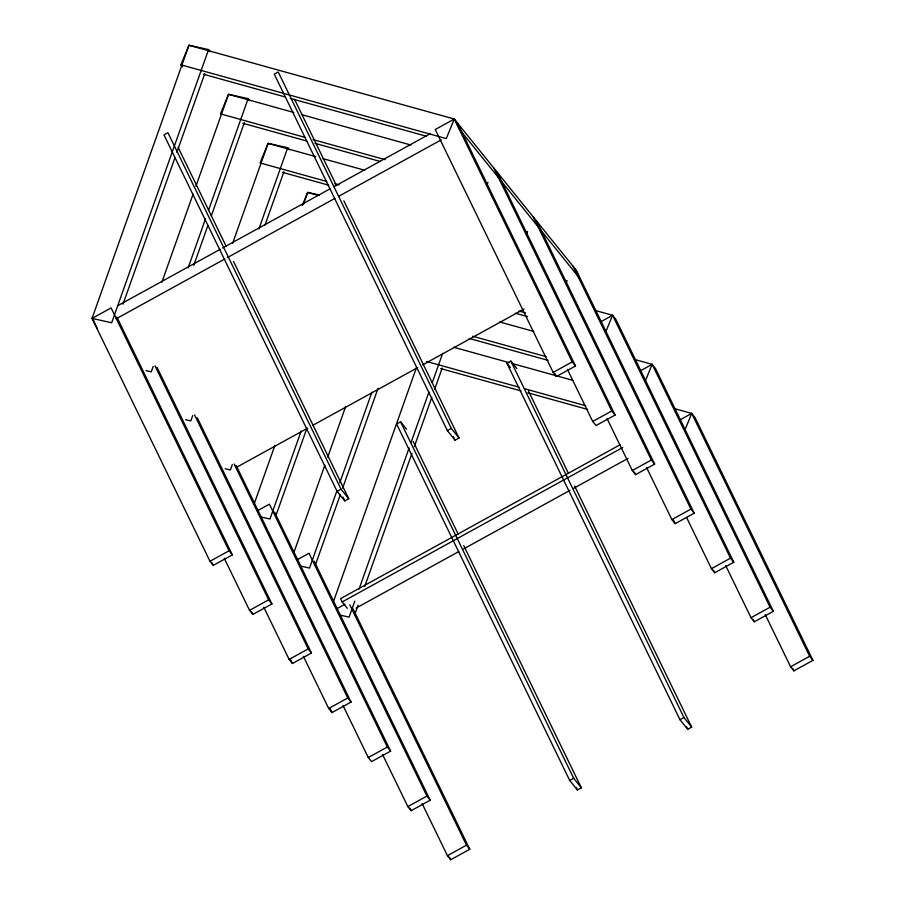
<?xml version="1.0" encoding="UTF-8"?>
<svg xmlns="http://www.w3.org/2000/svg" width="905" height="905" viewBox="0 0 905 905"><rect width="100%" height="100%" fill="white"/><g stroke="black" fill="none" stroke-linecap="round" stroke-linejoin="round"><path stroke-width="1.36" d="M116.892 317.101L232.347 554.878L213.286 565.365L209.983 561.281L92.05 318.413L188.941 45.25L208.557 49.594L210.209 51.63M208.557 49.594L111.677 322.757L92.05 318.413L111.123 307.926L229.044 550.783L232.347 554.878M123.012 304.193L174.993 157.617M176.882 152.289L204.768 73.667M161.871 282.202L193.059 194.247M195.899 186.26L228.513 94.312L248.128 98.656L249.78 100.693M153.137 366.491L151.248 371.819L146.022 370.665M188.116 267.88L205.593 218.58M208.433 210.582L248.128 98.656M193.772 265.312L207.946 225.334M211.261 216.001L244.339 122.729M232.63 243.321L268.084 143.375L287.7 147.719L289.351 149.766M192.708 415.553L190.819 420.882L185.593 419.728M258.875 228.999L287.7 147.719M265.007 225.096L283.91 171.792M303.401 204.428L307.655 192.437L319.431 195.05M232.28 464.616L230.39 469.944L225.164 468.79M254.124 504.006L274.916 445.373M301.161 431.063L269.962 519.006L260.81 516.981M275.629 516.438L306.818 428.495M293.695 553.068L324.884 465.125M327.723 457.127L345.676 406.492M336.943 490.781L309.533 568.069L300.381 566.044M339.782 482.795L371.921 392.182M315.2 565.501L340.246 494.877M342.61 488.214L378.052 388.279M333.266 602.13L416.447 367.611M354.783 601.146L349.115 617.131L339.952 615.106M359.036 589.155L409.128 447.907M411.017 442.579L428.981 391.944M432.285 382.611L442.681 353.301M354.771 614.563L358.075 605.23M364.692 586.576L411.956 453.326M414.32 446.663L431.798 397.363M434.638 389.365L442.194 368.052M182.561 66.846L180.921 64.809L188.941 45.25L454.287 119.041L576.304 270.312L694.226 513.18L675.164 523.678L671.872 519.583L646.555 467.455M302.304 205.48L307.655 192.437L318.537 195.469M454.287 119.041L435.226 129.528L553.147 372.396L556.451 376.48L575.512 365.993L572.22 361.898L454.287 119.041L446.267 138.589L180.921 64.809M486.913 185.05L487.976 182.437M526.484 234.112L527.547 231.499M566.055 283.175L567.118 280.573M605.626 332.237L612.572 315.291L594.879 310.37M645.197 381.299L652.143 364.353L634.45 359.432M684.768 430.361L691.714 413.415L674.033 408.494M117.582 305.8L220.186 249.316M222.664 247.959L330.223 188.749M333.934 186.713L430.361 133.635M116.078 318.843L224.87 258.954M227.347 257.597L334.907 198.399M338.606 196.351L441.221 139.879M236.047 467.58L307.745 428.11M312.689 425.384L417.782 367.554M422.726 364.828L524.097 309.024M406.571 429.253L400.564 421.809L396.616 423.981L569.698 780.438L577.413 790.008L581.372 787.836L463.722 545.545M574.641 486.098L691.669 727.122L687.71 729.306L679.994 719.724L506.913 363.267L510.861 361.095L516.868 368.539M257.495 510.737L269.407 504.176L387.34 747.044L390.632 751.127L371.57 761.625L368.267 757.53L342.961 705.402M600.66 321.852L612.572 315.291L615.875 319.375L733.797 562.243L714.735 572.741L711.443 568.645L686.737 517.784M209.983 561.281L229.044 550.783M337.067 491.336L341.015 489.153L348.742 498.723L344.782 500.906L337.067 491.336L163.975 134.879L167.934 132.696L341.015 489.153M447.364 430.622L451.312 428.45L459.039 438.02L455.079 440.192L447.364 430.622L274.272 74.165L278.231 71.993L451.312 428.45M553.147 372.396L572.22 361.898M297.066 559.799L308.978 553.238L426.911 796.106L430.203 800.19L411.142 810.688L407.838 806.593L382.532 754.465M640.231 370.914L652.143 364.353L655.446 368.437L773.368 611.305L754.306 621.803L751.014 617.708L725.697 565.58M249.554 610.343L268.627 599.845L271.919 603.94L252.857 614.427L249.554 610.343L224.236 558.215M592.718 421.459L611.791 410.961L615.083 415.056L596.022 425.542L592.718 421.459L567.412 369.331M619.959 444.841L340.563 598.646L342.158 601.938L347.305 608.318M342.158 601.938L622.787 447.455M336.637 608.861L344.975 604.269M679.802 419.977L691.714 413.415L695.017 417.51L812.95 660.367L793.877 670.865L790.585 666.781L765.268 614.642M356.061 608.103L458.677 551.62M463.62 548.905L569.935 490.374M573.646 488.327L628.036 458.383M289.125 659.406L308.198 648.919L311.49 653.003L292.428 663.501L289.125 659.406L263.819 607.278M632.29 470.521L651.362 460.034L654.654 464.118L635.593 474.616L632.29 470.521L606.983 418.393M328.696 708.468L347.769 697.981L351.061 702.065L331.999 712.563L328.696 708.468L303.39 656.34M671.872 519.583L690.934 509.096L694.226 513.18M368.267 757.53L387.34 747.044M711.443 568.645L730.505 558.159L733.797 562.243M407.838 806.593L426.911 796.106M751.014 617.708L770.076 607.221L773.368 611.305M569.698 780.438L573.657 778.266L581.372 787.836M679.994 719.724L683.954 717.552L691.669 727.122M447.421 855.666L466.482 845.168L469.774 849.252L450.713 859.75L447.421 855.666L422.103 803.527M790.585 666.781L809.647 656.283L812.95 660.367M203.263 74.187L284.905 96.892M290.358 98.407L426.436 136.248M293.82 112.48L228.513 94.312L220.492 113.872L304.861 137.334M301.987 114.743L410.847 145.015M313.017 139.596L385.145 159.653M242.834 123.261L306.795 141.044M314.963 143.307L380.27 161.475M315.709 156.622L268.084 143.375L260.063 162.934L326.739 181.475M322.508 158.511L364.692 170.242M334.907 183.749L338.979 184.88M282.405 172.323L328.673 185.186M518.825 311.003L525.624 312.904M515.318 313.209L527.57 316.614M499.741 321.976L533.758 331.434M472.67 336.23L546.145 356.661M469.163 338.425L548.091 360.371M453.586 347.203L509.379 362.713M512.094 363.471L573.329 380.496M426.515 361.457L519.04 387.193M524.481 388.698L585.727 405.734M440.69 368.573L520.986 390.903M527.785 392.793L587.662 409.445M506.913 363.267L510.341 367.521M92.05 318.413L93.701 320.46M691.714 413.415L809.647 656.283M652.143 364.353L770.076 607.221M792.644 668.32L793.877 670.865M612.572 315.291L730.505 558.159M753.073 619.258L754.306 621.803M575.048 268.762L579.732 278.412L459.763 129.664L455.091 120.026M573.001 266.228L690.934 509.096M713.502 570.195L714.735 572.741M536.733 221.25L654.654 464.118M533.43 217.166L651.362 460.034M673.309 519.855L675.164 523.678M497.162 172.188L615.083 415.056M493.859 168.104L611.791 410.961M634.36 472.071L635.593 474.616M457.579 123.125L575.512 365.993M555.218 373.946L556.451 376.48M528.441 390.96L568.476 473.417M510.861 361.095L683.954 717.552M686.488 726.76L687.71 729.306M294.566 99.324L336.456 185.582M343.843 200.797L459.039 438.02M453.235 436.391L455.079 440.192M413.212 441.527L458.179 534.131M400.564 421.809L573.657 778.266M576.191 787.474L577.413 790.008M178.115 147.345L226.16 246.284M233.547 261.511L348.742 498.723M342.938 497.094L344.782 500.906M353.086 608.929L469.774 849.252M349.783 604.845L466.482 845.168M314.126 561.145L430.203 800.19M449.48 857.205L450.713 859.75M274.554 512.083L390.632 751.127M409.908 808.142L411.142 810.688M236.216 465.555L351.061 702.065M234.157 464.016L347.769 697.981M197.267 417.771L311.49 653.003M194.586 414.954L308.198 648.919M330.144 708.739L331.999 712.563M157.074 367.43L271.919 603.94M155.015 365.88L268.627 599.845M290.573 659.677L292.428 663.501M251.624 611.893L252.857 614.427M212.053 562.831L213.286 565.365M92.853 319.408L97.536 329.047"/></g></svg>
